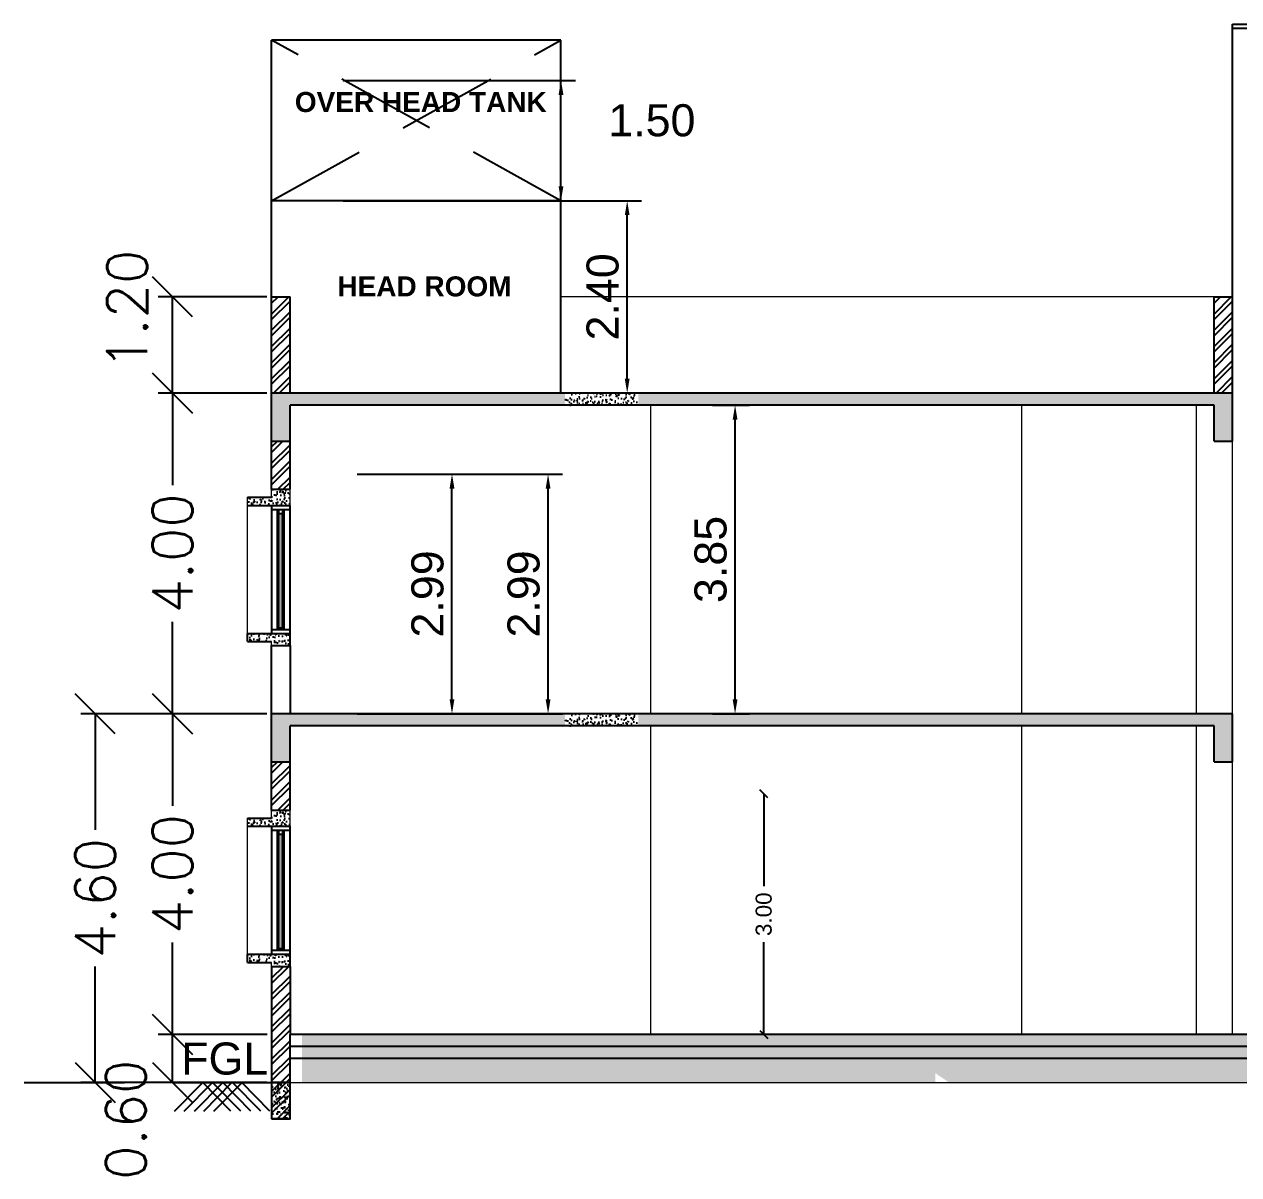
# Model space of a CAD drawing. Header units: metres. Extents: x 6804 to 7881, y 412 to 705.
# Drawn here: x 7270.27 to 7285.43, y 574.63 to 588.98 of the extents above; entities that cross this region are included whole.
import ezdxf

# ---------------------------------------------------------------- set-up
doc = ezdxf.new("R2010")
doc.units = ezdxf.units.M
doc.header["$LTSCALE"] = 5
doc.header["$PDSIZE"] = -1
doc.linetypes.add('HIDDEN', pattern=[0.375, 0.25, -0.125])
doc.layers.get('0').update_dxf_attribs({"color": 8, "linetype": 'CONTINUOUS'})
doc.layers.get('DEFPOINTS').update_dxf_attribs({"color": 8, "linetype": 'CONTINUOUS'})
for name, color, linetype in [('BLK_1_FLR_0_WC_BATH_HT', 223, 'CONTINUOUS'), ('BLK_1_FLR_1_REGULAR_ROOM_1', 4, 'CONTINUOUS'), ('BLK_1_FLR_1_WC_BATH_HT', 223, 'CONTINUOUS'), ('BLK_1_ROOF_WATER_TANK_HT', 235, 'CONTINUOUS'), ('DIM', 8, 'CONTINUOUS'), ('HATCH', 8, 'CONTINUOUS'), ('JSC-C-Partion Wall', 8, 'CONTINUOUS'), ('JSC-H-Dimension', 8, 'CONTINUOUS'), ('TEXT NOTES', 200, 'CONTINUOUS'), ('WALL', 3, 'CONTINUOUS'), ('WINDOW', 5, 'CONTINUOUS')]:
    doc.layers.add(name, color=color, linetype=linetype)
for name, color, linetype, lineweight in [('BLK_1_MUMTY_HT', 83, 'CONTINUOUS', 0), ('JSC-F-Hatch', 8, 'CONTINUOUS', 13), ('SLAB', 10, 'CONTINUOUS', 20), ('THIN LINES', 117, 'CONTINUOUS', 5)]:
    doc.layers.add(name, color=color, linetype=linetype, lineweight=lineweight)
doc.styles.add('1', font='arial.ttf')
doc.styles.add('KK', font='arial.ttf')
doc.styles.add('ROMANS', font='romans')
doc.styles.get("Standard").update_dxf_attribs({"font": 'arial.ttf'})
doc.styles.add('TITLE', font='arialbd.ttf')
doc.dimstyles.new('app', dxfattribs={"dimtxt": 0.2, "dimasz": 0.1, "dimexe": 0.18, "dimexo": 0.0625, "dimgap": 0.09, "dimtad": 0, "dimzin": 0, "dimdsep": 46, "dimtxsty": 'Standard', "dimblk": 'OBLIQUE', "dimcen": 0.09, "dimse1": 1, "dimse2": 1, "dimclrd": 8, "dimclre": 8, "dimclrt": 6, "dimadec": 0, "dimazin": 0, "dimtfac": 1, "dimtofl": 0, "dimtmove": 0, "dimatfit": 3, "dimfxl": 0, "dimtolj": 1, "dimtzin": 0, "dimarcsym": 0})
doc.dimstyles.new('FSO 100', dxfattribs={"dimtxt": 0.5, "dimasz": 0.5, "dimexe": 0.18, "dimexo": 0.0625, "dimgap": 0.09, "dimtad": 0, "dimzin": 0, "dimdsep": 46, "dimtxsty": 'ROMANS', "dimblk": 'OBLIQUE', "dimcen": 0.01, "dimclrd": 256, "dimclre": 256, "dimclrt": 7, "dimaunit": 1, "dimadec": 3, "dimazin": 0, "dimtfac": 1, "dimtofl": 0, "dimtmove": 1, "dimatfit": 3, "dimfxl": 0, "dimtolj": 1, "dimtzin": 0, "dimarcsym": 0})
doc.dimstyles.get("Standard").update_dxf_attribs({"dimtxt": 0.4, "dimasz": 0.18, "dimexe": 0.18, "dimexo": 0.0625, "dimgap": 0.1, "dimtad": 1, "dimtoh": 1, "dimzin": 0, "dimdsep": 46, "dimtxsty": '1', "dimcen": 0.09, "dimadec": 0, "dimazin": 0, "dimtfac": 1, "dimtofl": 0, "dimtmove": 2, "dimatfit": 3, "dimfxl": 0, "dimtolj": 1, "dimtzin": 0, "dimarcsym": 0})
pattern_1 = [(50, (5130.57912, 2903.36788), (0.1366385017, -0.011954314), [0.0142875, -0.1571625]), (355, (5130.57912, 2903.36788), (-0.026432566, 0.143292634), [0.01143, -0.125730438]), (100.4514447, (5130.5905, 2903.36688), (0.1102059353, 0.131338314), [0.0121425066, -0.1335676834]), (46.1842, (5130.57912, 2903.40598), (0.203309281, -0.031531746), [0.02143125, -0.23574375]), (96.6355576, (5130.59606, 2903.40335), (0.1780531, 0.185569593), [0.018213767, -0.200351706]), (351.184151, (5130.57912, 2903.40598), (0.1780531, 0.185569593), [0.017144975, -0.188594799]), (21, (5130.59817, 2903.39646), (0.1137107935, -0.0766988986), [0.0142875, -0.1571625]), (326, (5130.59817, 2903.39646), (0.046351521, 0.1381409746), [0.01143, -0.12573]), (71.451445, (5130.60764, 2903.39006), (0.1600623145, 0.0614420767), [0.0121425066, -0.133567453]), (37.5, (5130.579115, 2903.36788), (0.00231645244, 0.06341627915), [0, -0.124206, 0, -0.127635, 0, -0.12620625]), (7.5, (5130.579115, 2903.36788), (0.0501147469, 0.0751354311), [0, -0.072771, 0, -0.1213485, 0, -0.04810125]), (327.5, (5130.536634, 2903.36788), (0.1016929464, -0.004296558), [0, -0.047625, 0, -0.14859, 0, -0.1971675]), (317.5, (5130.51758, 2903.36788), (0.111096886, 0.0190698683), [0, -0.0619125, 0, -0.098679, 0, -0.1400175])]
pattern_2 = [(45, (5130.57912, 2903.36788), (-0.1010278814, 0.1010278814), []), (45, (5130.64647, 2903.36788), (-0.1010278814, 0.1010278814), [])]
pattern_3 = [(50, (5130.57912, 2898.96789), (0.1366385017, -0.011954314), [0.0142875, -0.1571625]), (355, (5130.57912, 2898.96789), (-0.026432566, 0.143292634), [0.01143, -0.125730438]), (100.4514447, (5130.5905, 2898.9669), (0.1102059353, 0.131338314), [0.0121425066, -0.1335676834]), (46.1842, (5130.57912, 2899.00599), (0.203309281, -0.031531746), [0.02143125, -0.23574375]), (96.6355576, (5130.59606, 2899.00336), (0.1780531, 0.185569593), [0.018213767, -0.200351706]), (351.184151, (5130.57912, 2899.006), (0.1780531, 0.185569593), [0.017144975, -0.188594799]), (21, (5130.59817, 2898.99646), (0.1137107935, -0.0766988986), [0.0142875, -0.1571625]), (326, (5130.59817, 2898.99646), (0.046351521, 0.1381409746), [0.01143, -0.12573]), (71.451445, (5130.60764, 2898.99007), (0.1600623145, 0.0614420767), [0.0121425066, -0.133567453]), (37.5, (5130.579116, 2898.96789), (0.00231645244, 0.06341627915), [0, -0.124206, 0, -0.127635, 0, -0.12620625]), (7.5, (5130.579116, 2898.96789), (0.0501147469, 0.0751354311), [0, -0.072771, 0, -0.1213485, 0, -0.04810125]), (327.5, (5130.536634, 2898.96789), (0.1016929464, -0.004296558), [0, -0.047625, 0, -0.14859, 0, -0.1971675]), (317.5, (5130.51758, 2898.96789), (0.111096886, 0.0190698683), [0, -0.0619125, 0, -0.098679, 0, -0.1400175])]
pattern_4 = [(50, (5130.57912, 2907.36788), (0.1366385017, -0.011954314), [0.0142875, -0.1571625]), (355, (5130.57912, 2907.36788), (-0.026432566, 0.143292634), [0.01143, -0.125730438]), (100.4514447, (5130.5905, 2907.36688), (0.1102059353, 0.131338314), [0.0121425066, -0.1335676834]), (46.1842, (5130.57912, 2907.40598), (0.203309281, -0.031531746), [0.02143125, -0.23574375]), (96.6355576, (5130.59606, 2907.40335), (0.1780531, 0.185569593), [0.018213767, -0.200351706]), (351.184151, (5130.57912, 2907.40598), (0.1780531, 0.185569593), [0.017144975, -0.188594799]), (21, (5130.59817, 2907.39646), (0.1137107935, -0.0766988986), [0.0142875, -0.1571625]), (326, (5130.59817, 2907.39646), (0.046351521, 0.1381409746), [0.01143, -0.12573]), (71.451445, (5130.60764, 2907.39006), (0.1600623145, 0.0614420767), [0.0121425066, -0.133567453]), (37.5, (5130.579117, 2907.36788), (0.00231645244, 0.06341627915), [0, -0.124206, 0, -0.127635, 0, -0.12620625]), (7.5, (5130.57912, 2907.36788), (0.0501147469, 0.0751354311), [0, -0.072771, 0, -0.1213485, 0, -0.04810125]), (327.5, (5130.536635, 2907.36788), (0.1016929464, -0.004296558), [0, -0.047625, 0, -0.14859, 0, -0.1971675]), (317.5, (5130.517585, 2907.36788), (0.111096886, 0.0190698683), [0, -0.0619125, 0, -0.098679, 0, -0.1400175])]
pattern_5 = [(50, (5130.57912, 2902.96789), (0.1366385017, -0.011954314), [0.0142875, -0.1571625]), (355, (5130.57912, 2902.96789), (-0.026432566, 0.143292634), [0.01143, -0.125730438]), (100.4514447, (5130.5905, 2902.9669), (0.1102059353, 0.131338314), [0.0121425066, -0.1335676834]), (46.1842, (5130.57912, 2903.00599), (0.203309281, -0.031531746), [0.02143125, -0.23574375]), (96.6355576, (5130.59606, 2903.00336), (0.1780531, 0.185569593), [0.018213767, -0.200351706]), (351.184151, (5130.57912, 2903.006), (0.1780531, 0.185569593), [0.017144975, -0.188594799]), (21, (5130.59817, 2902.99646), (0.1137107935, -0.0766988986), [0.0142875, -0.1571625]), (326, (5130.59817, 2902.99646), (0.046351521, 0.1381409746), [0.01143, -0.12573]), (71.451445, (5130.60764, 2902.99007), (0.1600623145, 0.0614420767), [0.0121425066, -0.133567453]), (37.5, (5130.579117, 2902.96789), (0.00231645244, 0.06341627915), [0, -0.124206, 0, -0.127635, 0, -0.12620625]), (7.5, (5130.57912, 2902.96789), (0.0501147469, 0.0751354311), [0, -0.072771, 0, -0.1213485, 0, -0.04810125]), (327.5, (5130.536636, 2902.96789), (0.1016929464, -0.004296558), [0, -0.047625, 0, -0.14859, 0, -0.1971675]), (317.5, (5130.51759, 2902.96789), (0.111096886, 0.0190698683), [0, -0.0619125, 0, -0.098679, 0, -0.1400175])]

# ---------------------------------------------------------------- blocks, each defined once
blk = doc.blocks.new('A$C7d2c14bc')
at = {"layer": 'WINDOW'}
for p, q in [((0, 1600), (0, 0)), ((0, 1550), (230, 1550)), ((72, 50), (72, 1550)), ((90, 50), (90, 1550)), ((140, 50), (140, 1550)), ((158, 50), (158, 1550)), ((230, 0), (230, 1600)), ((90, 1500), (140, 1500)), ((0, 50), (230, 50)), ((90, 72), (140, 72))]:
    blk.add_line(p, q, dxfattribs=at)
at = {"layer": 'WINDOW', "const_width": 8}
blk.add_lwpolyline([(115, 1500), (115, 72)], dxfattribs=at)
blk = doc.blocks.new('A$C6A8C6AF3')
at = {"layer": 'JSC-H-Dimension', "linetype": 'ByBlock'}
for p, q in [((-131, -79.5), (-52.7, 0)), ((-105.3, -79.5), (-27, 0)), ((-78.3, -79.5), (0, 0)), ((24.3, -79.5), (-54, 0)), ((-50, -79.5), (28.4, 0)), ((52.7, -79.5), (-25.7, 0)), ((-23, -79.5), (55.4, 0)), ((78.3, -79.5), (0, 0)), ((106.7, -79.5), (28.4, 0)), ((133.7, -79.5), (55.4, 0))]:
    blk.add_line(p, q, dxfattribs=at)
blk = doc.blocks.new('_Oblique')
at = {"color": 0, "linetype": 'ByBlock', "lineweight": -2}
blk.add_line((-0.5, -0.5), (0.5, 0.5), dxfattribs=at)
blk = doc.blocks.new('*D105')
at = {"layer": 'DEFPOINTS', "color": 0}
for p in [(7272.122, 580.378), (7273.36, 580.378), (7273.365, 576.378)]:
    blk.add_point(p, dxfattribs=at)
at = {"layer": 'DIM', "lineweight": -2}
for p, q in [((7273.298, 580.378), (7271.942, 580.378)), ((7272.122, 580.378), (7272.122, 579.23)), ((7272.122, 576.378), (7272.122, 577.526)), ((7273.302, 576.378), (7271.942, 576.378))]:
    blk.add_line(p, q, dxfattribs=at)
at = {"layer": 'DIM', "lineweight": -2, "xscale": 0.5, "yscale": 0.5, "zscale": 0.5}
for p, rotation in [((7272.122, 580.378), 90), ((7272.122, 576.378), 270)]:
    blk.add_blockref('_Oblique', p, dxfattribs=dict(at, rotation=rotation))
at = {"layer": 'DIM', "color": 7, "insert": (7272.122, 578.378), "char_height": 0.5, "attachment_point": 5, "rotation": 90, "style": 'ROMANS'}
blk.add_mtext('\\A1;4.00', dxfattribs=at)
blk = doc.blocks.new('*D106')
at = {"layer": 'DEFPOINTS', "color": 0}
for p in [(7272.122, 576.378), (7273.36, 576.378), (7273.36, 575.778)]:
    blk.add_point(p, dxfattribs=at)
at = {"layer": 'DIM', "lineweight": -2}
for p, q in [((7273.298, 576.378), (7271.942, 576.378)), ((7272.122, 575.778), (7272.122, 576.378)), ((7273.298, 575.778), (7271.942, 575.778))]:
    blk.add_line(p, q, dxfattribs=at)
at = {"layer": 'DIM', "lineweight": -2, "xscale": 0.5, "yscale": 0.5, "zscale": 0.5}
for p, rotation in [((7272.122, 576.378), 90), ((7272.122, 575.778), 270)]:
    blk.add_blockref('_Oblique', p, dxfattribs=dict(at, rotation=rotation))
at = {"layer": 'DIM', "color": 7, "insert": (7271.54, 575.315), "char_height": 0.5, "attachment_point": 5, "rotation": 90, "style": 'ROMANS'}
blk.add_mtext('\\A1;0.60', dxfattribs=at)
blk = doc.blocks.new('*D107')
at = {"layer": 'DEFPOINTS', "color": 0}
for p in [(7272.122, 585.578), (7273.36, 585.578), (7273.36, 584.378)]:
    blk.add_point(p, dxfattribs=at)
at = {"layer": 'DIM', "lineweight": -2}
for p, q in [((7273.298, 585.578), (7271.942, 585.578)), ((7272.122, 584.378), (7272.122, 585.578)), ((7273.298, 584.378), (7271.942, 584.378))]:
    blk.add_line(p, q, dxfattribs=at)
at = {"layer": 'DIM', "lineweight": -2, "xscale": 0.5, "yscale": 0.5, "zscale": 0.5}
for p, rotation in [((7272.122, 585.578), 90), ((7272.122, 584.378), 270)]:
    blk.add_blockref('_Oblique', p, dxfattribs=dict(at, rotation=rotation))
at = {"layer": 'DIM', "color": 7, "insert": (7271.557, 585.417), "char_height": 0.5, "attachment_point": 5, "rotation": 90, "style": 'ROMANS'}
blk.add_mtext('\\A1;1.20', dxfattribs=at)
blk = doc.blocks.new('*D108')
at = {"layer": 'DEFPOINTS', "color": 0}
for p in [(7271.159, 580.378), (7273.36, 580.378), (7273.36, 575.778)]:
    blk.add_point(p, dxfattribs=at)
at = {"layer": 'DIM', "lineweight": -2}
for p, q in [((7273.298, 580.378), (7270.979, 580.378)), ((7271.159, 580.378), (7271.159, 578.93)), ((7271.159, 575.778), (7271.159, 577.226)), ((7273.298, 575.778), (7270.979, 575.778))]:
    blk.add_line(p, q, dxfattribs=at)
at = {"layer": 'DIM', "lineweight": -2, "xscale": 0.5, "yscale": 0.5, "zscale": 0.5}
for p, rotation in [((7271.159, 580.378), 90), ((7271.159, 575.778), 270)]:
    blk.add_blockref('_Oblique', p, dxfattribs=dict(at, rotation=rotation))
at = {"layer": 'DIM', "color": 7, "insert": (7271.159, 578.078), "char_height": 0.5, "attachment_point": 5, "rotation": 90, "style": 'ROMANS'}
blk.add_mtext('\\A1;4.60', dxfattribs=at)
blk = doc.blocks.new('*D112')
at = {"layer": 'DEFPOINTS', "color": 0}
for p in [(7272.122, 584.378), (7273.36, 584.378), (7273.36, 580.378)]:
    blk.add_point(p, dxfattribs=at)
at = {"layer": 'DIM', "lineweight": -2}
for p, q in [((7273.298, 584.378), (7271.942, 584.378)), ((7272.122, 584.378), (7272.122, 583.23)), ((7272.122, 580.378), (7272.122, 581.526)), ((7273.298, 580.378), (7271.942, 580.378))]:
    blk.add_line(p, q, dxfattribs=at)
at = {"layer": 'DIM', "lineweight": -2, "xscale": 0.5, "yscale": 0.5, "zscale": 0.5}
for p, rotation in [((7272.122, 584.378), 90), ((7272.122, 580.378), 270)]:
    blk.add_blockref('_Oblique', p, dxfattribs=dict(at, rotation=rotation))
at = {"layer": 'DIM', "color": 7, "insert": (7272.122, 582.378), "char_height": 0.5, "attachment_point": 5, "rotation": 90, "style": 'ROMANS'}
blk.add_mtext('\\A1;4.00', dxfattribs=at)
blk = doc.blocks.new('*D55')
at = {"layer": 'BLK_1_ROOF_WATER_TANK_HT', "color": 0, "lineweight": -2}
for p, q in [((7274.252, 588.278), (7277.15, 588.278)), ((7276.97, 586.958), (7276.97, 588.098)), ((7274.252, 586.778), (7277.15, 586.778))]:
    blk.add_line(p, q, dxfattribs=at)
at = {"layer": 'BLK_1_ROOF_WATER_TANK_HT', "color": 0}
for points in [[(7276.94, 588.098), (7277, 588.098), (7276.97, 588.278)], [(7276.94, 586.958), (7277, 586.958), (7276.97, 586.778)]]:
    blk.add_solid(points, dxfattribs=at)
at = {"layer": 'DEFPOINTS', "color": 0}
for p in [(7274.189, 588.278), (7276.97, 588.278), (7274.189, 586.778)]:
    blk.add_point(p, dxfattribs=at)
at = {"layer": 'BLK_1_ROOF_WATER_TANK_HT', "color": 0, "insert": (7278.104, 587.778), "char_height": 0.4, "attachment_point": 5, "style": '1'}
blk.add_mtext('\\A1;1.50', dxfattribs=at)
blk = doc.blocks.new('*D79')
at = {"layer": 'BLK_1_FLR_0_WC_BATH_HT', "lineweight": -2}
for p, q in [((7279.5, 579.378), (7279.5, 578.227)), ((7279.5, 576.378), (7279.5, 577.529))]:
    blk.add_line(p, q, dxfattribs=at)
at = {"layer": 'DEFPOINTS', "color": 0}
for p in [(7279.5, 579.378), (7279.507, 579.378, 0), (7279.507, 576.378)]:
    blk.add_point(p, dxfattribs=at)
at = {"layer": 'BLK_1_FLR_0_WC_BATH_HT', "lineweight": -2, "xscale": 0.1, "yscale": 0.1, "zscale": 0.1}
for p, rotation in [((7279.5, 579.378), 90), ((7279.5, 576.378), 270)]:
    blk.add_blockref('_Oblique', p, dxfattribs=dict(at, rotation=rotation))
at = {"layer": 'BLK_1_FLR_0_WC_BATH_HT', "insert": (7279.5, 577.878), "char_height": 0.2, "attachment_point": 5, "rotation": 90}
blk.add_mtext('\\A1;3.00', dxfattribs=at)
blk = doc.blocks.new('*D193')
at = {"layer": 'BLK_1_MUMTY_HT', "color": 0, "lineweight": -2}
for p, q in [((7277.033, 586.778), (7277.976, 586.778)), ((7277.796, 584.558), (7277.796, 586.598)), ((7279.845, 584.378), (7277.616, 584.378))]:
    blk.add_line(p, q, dxfattribs=at)
at = {"layer": 'BLK_1_MUMTY_HT', "color": 0}
for points in [[(7277.766, 586.598), (7277.826, 586.598), (7277.796, 586.778)], [(7277.766, 584.558), (7277.826, 584.558), (7277.796, 584.378)]]:
    blk.add_solid(points, dxfattribs=at)
at = {"layer": 'DEFPOINTS', "color": 0}
for p in [(7276.97, 586.778), (7277.796, 586.778), (7279.907, 584.378)]:
    blk.add_point(p, dxfattribs=at)
at = {"layer": 'BLK_1_MUMTY_HT', "color": 0, "insert": (7277.491, 585.578), "char_height": 0.4, "attachment_point": 5, "rotation": 90, "style": '1'}
blk.add_mtext('\\A1;2.40', dxfattribs=at)
blk = doc.blocks.new('*D194')
at = {"layer": 'BLK_1_FLR_1_REGULAR_ROOM_1', "color": 4, "lineweight": -2}
for p, q in [((7278.859, 584.228), (7279.322, 584.228)), ((7279.142, 580.558), (7279.142, 584.048)), ((7278.859, 580.378), (7279.322, 580.378))]:
    blk.add_line(p, q, dxfattribs=at)
at = {"layer": 'BLK_1_FLR_1_REGULAR_ROOM_1', "color": 4}
for points in [[(7279.112, 584.048), (7279.172, 584.048), (7279.142, 584.228)], [(7279.112, 580.558), (7279.172, 580.558), (7279.142, 580.378)]]:
    blk.add_solid(points, dxfattribs=at)
at = {"layer": 'DEFPOINTS', "color": 0}
for p in [(7278.797, 584.228), (7279.142, 584.228), (7278.797, 580.378)]:
    blk.add_point(p, dxfattribs=at)
at = {"layer": 'BLK_1_FLR_1_REGULAR_ROOM_1', "color": 4, "insert": (7278.838, 582.303), "char_height": 0.4, "attachment_point": 5, "rotation": 90, "style": '1'}
blk.add_mtext('\\A1;3.85', dxfattribs=at)
blk = doc.blocks.new('*D195')
at = {"layer": 'BLK_1_FLR_1_WC_BATH_HT', "color": 0, "lineweight": -2}
for p, q in [((7274.428, 583.368), (7275.79, 583.368)), ((7275.61, 580.558), (7275.61, 583.188)), ((7274.428, 580.378), (7275.79, 580.378))]:
    blk.add_line(p, q, dxfattribs=at)
at = {"layer": 'BLK_1_FLR_1_WC_BATH_HT', "color": 0}
for points in [[(7275.58, 583.188), (7275.64, 583.188), (7275.61, 583.368)], [(7275.58, 580.558), (7275.64, 580.558), (7275.61, 580.378)]]:
    blk.add_solid(points, dxfattribs=at)
at = {"layer": 'DEFPOINTS', "color": 0}
for p in [(7274.365, 583.368), (7275.61, 583.368), (7274.365, 580.378)]:
    blk.add_point(p, dxfattribs=at)
at = {"layer": 'BLK_1_FLR_1_WC_BATH_HT', "color": 0, "insert": (7275.306, 581.873), "char_height": 0.4, "attachment_point": 5, "rotation": 90, "style": '1'}
blk.add_mtext('\\A1;2.99', dxfattribs=at)
blk = doc.blocks.new('*D210')
at = {"layer": 'BLK_1_FLR_1_WC_BATH_HT', "color": 0, "lineweight": -2}
for p, q in [((7275.627, 583.368), (7276.989, 583.368)), ((7276.809, 580.558), (7276.809, 583.188)), ((7275.627, 580.378), (7276.989, 580.378))]:
    blk.add_line(p, q, dxfattribs=at)
at = {"layer": 'BLK_1_FLR_1_WC_BATH_HT', "color": 0}
for points in [[(7276.779, 583.188), (7276.839, 583.188), (7276.809, 583.368)], [(7276.779, 580.558), (7276.839, 580.558), (7276.809, 580.378)]]:
    blk.add_solid(points, dxfattribs=at)
at = {"layer": 'DEFPOINTS', "color": 0}
for p in [(7275.565, 583.368), (7276.809, 583.368), (7275.565, 580.378)]:
    blk.add_point(p, dxfattribs=at)
at = {"layer": 'BLK_1_FLR_1_WC_BATH_HT', "color": 0, "insert": (7276.505, 581.873), "char_height": 0.4, "attachment_point": 5, "rotation": 90, "style": '1'}
blk.add_mtext('\\A1;2.99', dxfattribs=at)

msp = doc.modelspace()

# ---------------------------------------------------------------- hatches: boundary and pattern name
at = {"layer": 'HATCH'}
h = msp.add_hatch(dxfattribs=at)
h.set_pattern_fill('ANSI32', color=256, scale=0.015, angle=360)
h.set_pattern_definition([(45, (5130.57912, 2903.36788), (-0.1010278814, 0.1010278814), []), (45, (5130.64647, 2903.36788), (-0.1010278814, 0.1010278814), [])])
h.paths.add_polyline_path([(7273.59, 585.578), (7273.36, 585.578), (7273.36, 584.378), (7273.59, 584.378)])
h = msp.add_hatch(dxfattribs=at)
h.set_pattern_fill('ANSI32', color=256, scale=0.015, angle=360)
h.set_pattern_definition([(45, (5142.3381, 2903.36788), (-0.1010278814, 0.1010278814), []), (45, (5142.40545, 2903.36788), (-0.1010278814, 0.1010278814), [])])
h.paths.add_polyline_path([(7285.349, 585.578), (7285.119, 585.578), (7285.119, 584.378), (7285.349, 584.378)])
h = msp.add_hatch(dxfattribs=at)
h.set_pattern_fill('AR-CONC', color=256, scale=0.00075, angle=360)
h.set_pattern_definition(pattern_4)
h.paths.add_polyline_path([(7277.02, 584.378), (7273.36, 584.378), (7273.36, 583.778), (7273.59, 583.778), (7273.59, 584.228), (7277.02, 584.228)])
h = msp.add_hatch(dxfattribs=at)
h.set_pattern_fill('AR-CONC', color=256, scale=0.00075, angle=360)
h.set_pattern_definition(pattern_4)
h.paths.add_polyline_path([(7277.935, 584.378), (7277.02, 584.378), (7277.02, 584.228), (7277.935, 584.228)])
h = msp.add_hatch(dxfattribs=at)
h.set_pattern_fill('AR-CONC', color=256, scale=0.00075, angle=360)
h.set_pattern_definition(pattern_4)
h.paths.add_polyline_path([(7285.349, 584.378), (7277.935, 584.378), (7277.935, 584.228), (7285.119, 584.228), (7285.119, 583.778), (7285.349, 583.778)])
h = msp.add_hatch(dxfattribs=at)
h.set_pattern_fill('ANSI32', color=256, scale=0.015, angle=360)
h.set_pattern_definition([(45, (5130.57912, 2907.36788), (-0.1010278814, 0.1010278814), []), (45, (5130.64647, 2907.36788), (-0.1010278814, 0.1010278814), [])])
h.paths.add_polyline_path([(7273.59, 583.778), (7273.36, 583.778), (7273.36, 583.178), (7273.59, 583.178)])
h = msp.add_hatch(dxfattribs=at)
h.set_pattern_fill('AR-CONC', color=256, scale=0.00075, angle=360)
h.set_pattern_definition(pattern_5)
h.paths.add_polyline_path([(7273.36, 583.078), (7273.06, 583.078), (7273.06, 582.978), (7273.36, 582.978)])
h = msp.add_hatch(dxfattribs=at)
h.set_pattern_fill('AR-CONC', color=256, scale=0.00075, angle=360)
h.set_pattern_definition(pattern_5)
h.paths.add_polyline_path([(7273.59, 583.178), (7273.36, 583.178), (7273.36, 582.978), (7273.59, 582.978), (7273.59, 582.978)])
h = msp.add_hatch(dxfattribs=at)
h.set_pattern_fill('AR-CONC', color=256, scale=0.00075, angle=360)
h.set_pattern_definition(pattern_4)
h.paths.add_polyline_path([(7273.36, 581.378), (7273.06, 581.378), (7273.06, 581.278), (7273.36, 581.278)])
h = msp.add_hatch(dxfattribs=at)
h.set_pattern_fill('AR-CONC', color=256, scale=0.00075, angle=360)
h.set_pattern_definition(pattern_4)
h.paths.add_polyline_path([(7273.59, 581.378), (7273.36, 581.378), (7273.36, 581.278), (7273.36, 581.278), (7273.36, 581.228), (7273.59, 581.228)])
h = msp.add_hatch(dxfattribs=at)
h.set_pattern_fill('AR-CONC', color=256, scale=0.00075, angle=360)
h.set_pattern_definition(pattern_1)
h.paths.add_polyline_path([(7277.02, 580.378), (7273.36, 580.378), (7273.36, 579.778), (7273.59, 579.778), (7273.59, 580.228), (7277.02, 580.228)])
h = msp.add_hatch(dxfattribs=at)
h.set_pattern_fill('AR-CONC', color=256, scale=0.00075, angle=360)
h.set_pattern_definition(pattern_1)
h.paths.add_polyline_path([(7277.935, 580.378), (7277.02, 580.378), (7277.02, 580.228), (7277.935, 580.228)])
h = msp.add_hatch(dxfattribs=at)
h.set_pattern_fill('AR-CONC', color=256, scale=0.00075, angle=360)
h.set_pattern_definition(pattern_1)
h.paths.add_polyline_path([(7285.349, 580.378), (7277.935, 580.378), (7277.935, 580.228), (7285.119, 580.228), (7285.119, 579.778), (7285.349, 579.778)])
h = msp.add_hatch(dxfattribs=at)
h.set_pattern_fill('ANSI32', color=256, scale=0.015, angle=360)
h.set_pattern_definition(pattern_2)
h.paths.add_polyline_path([(7273.59, 579.778), (7273.36, 579.778), (7273.36, 579.178), (7273.59, 579.178)])
h = msp.add_hatch(dxfattribs=at)
h.set_pattern_fill('AR-CONC', color=256, scale=0.00075, angle=360)
h.set_pattern_definition(pattern_3)
h.paths.add_polyline_path([(7273.59, 579.178), (7273.36, 579.178), (7273.36, 578.978), (7273.59, 578.978), (7273.59, 578.978)])
h = msp.add_hatch(dxfattribs=at)
h.set_pattern_fill('AR-CONC', color=256, scale=0.00075, angle=360)
h.set_pattern_definition(pattern_3)
h.paths.add_polyline_path([(7273.36, 579.078), (7273.06, 579.078), (7273.06, 578.978), (7273.36, 578.978)])
h = msp.add_hatch(dxfattribs=at)
h.set_pattern_fill('AR-CONC', color=256, scale=0.00075, angle=360)
h.set_pattern_definition(pattern_1)
h.paths.add_polyline_path([(7273.36, 577.378), (7273.06, 577.378), (7273.06, 577.278), (7273.36, 577.278)])
h = msp.add_hatch(dxfattribs=at)
h.set_pattern_fill('AR-CONC', color=256, scale=0.00075, angle=360)
h.set_pattern_definition(pattern_1)
h.paths.add_polyline_path([(7273.59, 577.378), (7273.36, 577.378), (7273.36, 577.278), (7273.36, 577.278), (7273.36, 577.228), (7273.59, 577.228)])
h = msp.add_hatch(dxfattribs=at)
h.set_pattern_fill('ANSI32', color=256, scale=0.015, angle=360)
h.set_pattern_definition(pattern_2)
h.paths.add_polyline_path([(7273.59, 577.228), (7273.59, 576.378), (7273.59, 576.378), (7273.59, 576.078), (7273.59, 575.778), (7273.59, 575.328), (7273.36, 575.328), (7273.36, 575.778), (7273.36, 577.228)])
at = {"layer": 'HATCH', "ltscale": 2}
h = msp.add_hatch(dxfattribs=at)
h.set_pattern_fill('AR-CONC', color=256, scale=0.01)
h.set_pattern_definition([(50, (593.5622, 555.8962), (1.8218467, -0.15939086), [0.1905, -2.0955]), (355, (593.5622, 555.8962), (-0.3524342, 1.91056845), [0.1524, -1.67640584]), (100.451445, (593.714, 555.8829), (1.46941247, 1.7511775), [0.1619001, -1.78090245]), (46.1842, (593.5622, 556.4042), (2.7107904, -0.4204233), [0.28575, -3.14325]), (96.635558, (593.7881, 556.3691), (2.3740413, 2.4742612), [0.2428502, -2.6713561]), (351.18415, (593.5622, 556.4042), (2.3740413, 2.4742612), [0.2285997, -2.5145973]), (21, (593.8162, 556.2772), (1.5161439, -1.02265198), [0.1905, -2.0955]), (326, (593.8162, 556.2772), (0.6180203, 1.84187966), [0.1524, -1.6764]), (71.451445, (593.9426, 556.192), (2.1341642, 0.8192277), [0.1619001, -1.7808994]), (37.5, (593.56224, 555.8962), (0.03088603, 0.84555039), [0, -1.65608, 0, -1.7018, 0, -1.68275]), (7.5, (593.5622, 555.8962), (0.66819663, 1.00180575), [0, -0.97028, 0, -1.61798, 0, -0.64135]), (327.5, (592.9958, 555.8962), (1.35590595, -0.05728744), [0, -0.635, 0, -1.9812, 0, -2.6289]), (317.5, (592.7418, 555.8962), (1.48129181, 0.2542649), [0, -0.8255, 0, -1.31572, 0, -1.8669])])
h.paths.add_polyline_path([(7325.42, 576.378), (7273.74, 576.378), (7273.74, 576.228), (7325.42, 576.228)])
h = msp.add_hatch(dxfattribs=at)
h.set_pattern_fill('AR-CONC', color=256, scale=0.008)
h.set_pattern_definition([(50, (601.1138, 578.3789), (1.45747735, -0.12751268), [0.1524, -1.6764]), (355, (601.1138, 578.3789), (-0.28194737, 1.52845476), [0.12192, -1.34112467]), (100.451445, (601.2352, 578.3682), (1.17552998, 1.40094202), [0.12952007, -1.42472196]), (46.1842, (601.1138, 578.7853), (2.16863233, -0.3363386), [0.2286, -2.5146]), (96.635558, (601.2945, 578.7572), (1.8992331, 1.979409), [0.1942802, -2.1370849]), (351.18415, (601.1138, 578.7853), (1.8992331, 1.979409), [0.1828797, -2.01167786]), (21, (601.317, 578.6837), (1.21291513, -0.81812159), [0.1524, -1.6764]), (326, (601.317, 578.6837), (0.49441623, 1.47350373), [0.12192, -1.34112]), (71.451445, (601.418, 578.6155), (1.70733135, 0.65538215), [0.12952007, -1.4247195]), (37.5, (601.1138, 578.37887), (0.024708826, 0.67644031), [0, -1.324864, 0, -1.36144, 0, -1.3462]), (7.5, (601.1138, 578.3789), (0.5345573, 0.8014446), [0, -0.776224, 0, -1.294384, 0, -0.51308]), (327.5, (600.66065, 578.37887), (1.08472476, -0.04582995), [0, -0.508, 0, -1.58496, 0, -2.10312]), (317.5, (600.45745, 578.3789), (1.18503345, 0.20341193), [0, -0.6604, 0, -1.052576, 0, -1.49352])])
h.paths.add_polyline_path([(7332.87, 576.378), (7281.19, 576.378), (7281.19, 576.228), (7332.87, 576.228)])
h = msp.add_hatch(dxfattribs=at)
h.set_pattern_fill('AR-CONC', color=256, scale=0.008)
h.set_pattern_definition([(50, (593.6641, 578.2289), (1.45747735, -0.12751268), [0.1524, -1.6764]), (355, (593.6641, 578.2289), (-0.28194737, 1.52845476), [0.12192, -1.34112467]), (100.451445, (593.7856, 578.2182), (1.17552998, 1.40094202), [0.12952007, -1.42472196]), (46.1842, (593.6641, 578.6353), (2.16863233, -0.3363386), [0.2286, -2.5146]), (96.635558, (593.8448, 578.6072), (1.8992331, 1.979409), [0.1942802, -2.1370849]), (351.18415, (593.6641, 578.6353), (1.8992331, 1.979409), [0.1828797, -2.01167786]), (21, (593.8673, 578.5337), (1.21291513, -0.81812159), [0.1524, -1.6764]), (326, (593.8673, 578.5337), (0.49441623, 1.47350373), [0.12192, -1.34112]), (71.451445, (593.9684, 578.4655), (1.70733135, 0.65538215), [0.12952007, -1.4247195]), (37.5, (593.6641, 578.22887), (0.024708826, 0.67644031), [0, -1.324864, 0, -1.36144, 0, -1.3462]), (7.5, (593.6641, 578.2289), (0.5345573, 0.8014446), [0, -0.776224, 0, -1.294384, 0, -0.51308]), (327.5, (593.211, 578.22887), (1.08472476, -0.04582995), [0, -0.508, 0, -1.58496, 0, -2.10312]), (317.5, (593.0078, 578.2289), (1.18503345, 0.20341193), [0, -0.6604, 0, -1.052576, 0, -1.49352])])
h.paths.add_polyline_path([(7325.42, 576.228), (7273.74, 576.228), (7273.74, 576.078), (7325.42, 576.078)])
h = msp.add_hatch(dxfattribs=at)
h.set_pattern_fill('AR-CONC', color=256, scale=0.008)
h.set_pattern_definition([(50, (601.1138, 578.2289), (1.45747735, -0.12751268), [0.1524, -1.6764]), (355, (601.1138, 578.2289), (-0.28194737, 1.52845476), [0.12192, -1.34112467]), (100.451445, (601.2352, 578.2182), (1.17552998, 1.40094202), [0.12952007, -1.42472196]), (46.1842, (601.1138, 578.6353), (2.16863233, -0.3363386), [0.2286, -2.5146]), (96.635558, (601.2945, 578.6072), (1.8992331, 1.979409), [0.1942802, -2.1370849]), (351.18415, (601.1138, 578.6353), (1.8992331, 1.979409), [0.1828797, -2.01167786]), (21, (601.317, 578.5337), (1.21291513, -0.81812159), [0.1524, -1.6764]), (326, (601.317, 578.5337), (0.49441623, 1.47350373), [0.12192, -1.34112]), (71.451445, (601.418, 578.4655), (1.70733135, 0.65538215), [0.12952007, -1.4247195]), (37.5, (601.1138, 578.22887), (0.024708826, 0.67644031), [0, -1.324864, 0, -1.36144, 0, -1.3462]), (7.5, (601.1138, 578.2289), (0.5345573, 0.8014446), [0, -0.776224, 0, -1.294384, 0, -0.51308]), (327.5, (600.66065, 578.22887), (1.08472476, -0.04582995), [0, -0.508, 0, -1.58496, 0, -2.10312]), (317.5, (600.45745, 578.2289), (1.18503345, 0.20341193), [0, -0.6604, 0, -1.052576, 0, -1.49352])])
h.paths.add_polyline_path([(7332.87, 576.228), (7281.19, 576.228), (7281.19, 576.078), (7332.87, 576.078)])
at = {"layer": 'HATCH'}
h = msp.add_hatch(dxfattribs=at)
h.set_pattern_fill('EARTH', color=256, scale=0.03, angle=49)
h.set_pattern_definition([(49, (7306.8133, 575.77797), (-0.0187929, 0.2687514), [0.1905, -0.1905]), (49, (7306.7594, 575.82484), (-0.0187929, 0.2687514), [0.1905, -0.1905]), (49, (7306.70548, 575.8717), (-0.0187929, 0.2687514), [0.1905, -0.1905]), (139, (7306.70313, 575.9053), (-0.2687514, -0.0187929), [0.1905, -0.1905]), (139, (7306.75, 575.95921), (-0.2687514, -0.0187929), [0.1905, -0.1905]), (139, (7306.79687, 576.01313), (-0.2687514, -0.0187929), [0.1905, -0.1905])])
h.paths.add_polyline_path([(7281.814, 575.778), (7308.447, 575.778), (7308.447, 575.896), (7308.62, 575.778), (7325.42, 575.778), (7325.42, 576.078), (7273.74, 576.078), (7273.74, 575.778), (7281.641, 575.778), (7281.641, 575.896)])
h = msp.add_hatch(dxfattribs=at)
h.set_pattern_fill('AR-CONC', color=256, scale=0.00075, angle=360)
h.set_pattern_definition([(50, (5697.55052, 1968.75649), (0.136638502, -0.011954314), [0.0142875, -0.1571625]), (355, (5697.55052, 1968.75649), (-0.026432566, 0.143292634), [0.01143, -0.125730438]), (100.451445, (5697.5619, 1968.7555), (0.110205935, 0.131338314), [0.012142507, -0.133567683]), (46.1842, (5697.55052, 1968.79459), (0.20330928, -0.031531746), [0.02143125, -0.23574375]), (96.635558, (5697.56746, 1968.79196), (0.1780531, 0.185569593), [0.018213767, -0.200351706]), (351.184151, (5697.55052, 1968.7946), (0.1780531, 0.185569593), [0.017144975, -0.188594799]), (21, (5697.56957, 1968.78507), (0.1137107935, -0.0766988986), [0.0142875, -0.1571625]), (326, (5697.56957, 1968.78507), (0.046351521, 0.138140975), [0.01143, -0.12573]), (71.451445, (5697.57905, 1968.77867), (0.1600623145, 0.061442077), [0.012142507, -0.133567453]), (37.5, (5697.55052, 1968.75649), (0.0023164524, 0.0634162792), [0, -0.124206, 0, -0.127635, 0, -0.12620625]), (7.5, (5697.55052, 1968.75649), (0.0501147469, 0.0751354311), [0, -0.072771, 0, -0.1213485, 0, -0.04810125]), (327.5, (5697.50804, 1968.75649), (0.1016929464, -0.004296558), [0, -0.047625, 0, -0.14859, 0, -0.1971675]), (317.5, (5697.48899, 1968.75649), (0.111096886, 0.0190698683), [0, -0.0619125, 0, -0.098679, 0, -0.1400175])])
h.paths.add_polyline_path([(7273.59, 575.778), (7273.36, 575.778), (7273.36, 575.328), (7273.59, 575.328)])

# ---------------------------------------------------------------- linework, layer by layer
at = {"layer": 'DIM'}
for p, q in [((7285.349, 588.978), (7473.711, 588.978)), ((7285.349, 585.578), (7285.349, 588.978)), ((7285.349, 588.928), (7473.696, 588.928)), ((7285.349, 584.328), (7285.349, 584.378))]:
    msp.add_line(p, q, dxfattribs=at)
at = {"layer": 'JSC-C-Partion Wall', "linetype": 'HIDDEN'}
msp.add_line((7270.273, 575.778), (7273.365, 575.778), dxfattribs=at)
at = {"layer": 'SLAB'}
for p, q in [((7285.349, 576.378), (7285.349, 585.578)), ((7273.06, 582.978), (7273.06, 583.078)), ((7273.36, 583.078), (7273.36, 583.178)), ((7273.59, 582.978), (7273.59, 583.178)), ((7273.36, 581.228), (7273.36, 581.278)), ((7273.36, 579.078), (7273.36, 579.178)), ((7273.59, 578.978), (7273.59, 579.178)), ((7273.06, 578.978), (7273.06, 579.078)), ((7273.36, 577.228), (7273.36, 577.278))]:
    msp.add_line(p, q, dxfattribs=at)
at = {"layer": 'THIN LINES'}
for p, q in [((7285.349, 585.578), (7276.97, 585.578)), ((7285.349, 580.378), (7285.349, 585.578)), ((7278.09, 580.378), (7278.09, 584.228)), ((7282.719, 580.378), (7282.719, 584.228)), ((7284.899, 580.378), (7284.899, 584.228)), ((7273.06, 581.378), (7273.06, 582.978)), ((7278.09, 576.378), (7278.09, 580.228)), ((7282.719, 576.378), (7282.719, 580.228)), ((7284.899, 576.378), (7284.899, 580.228)), ((7285.349, 576.378), (7285.349, 579.778)), ((7273.06, 577.378), (7273.06, 578.978)), ((7273.59, 575.778), (7473.46, 575.778))]:
    msp.add_line(p, q, dxfattribs=at)
at = {"layer": 'WALL', "color": 1}
for p, q in [((7276.97, 588.778), (7273.36, 588.778)), ((7273.36, 585.578), (7273.36, 588.778)), ((7276.97, 584.378), (7276.97, 588.778)), ((7276.97, 586.778), (7273.36, 586.778)), ((7285.349, 584.378), (7273.36, 584.378)), ((7273.36, 583.778), (7273.36, 584.378)), ((7285.349, 583.778), (7285.349, 584.378)), ((7285.119, 584.228), (7273.59, 584.228)), ((7273.59, 583.778), (7273.59, 584.228)), ((7285.119, 583.778), (7285.119, 584.228)), ((7273.36, 583.778), (7273.59, 583.778)), ((7285.119, 583.778), (7285.349, 583.778)), ((7273.06, 583.078), (7273.36, 583.078)), ((7273.36, 583.178), (7273.59, 583.178)), ((7273.06, 582.978), (7273.59, 582.978)), ((7273.06, 581.278), (7273.06, 581.378)), ((7273.06, 581.378), (7273.59, 581.378)), ((7273.06, 581.278), (7273.36, 581.278)), ((7273.59, 581.228), (7273.59, 581.378)), ((7273.36, 581.228), (7273.59, 581.228)), ((7285.349, 580.378), (7273.36, 580.378)), ((7273.36, 579.778), (7273.36, 580.378)), ((7285.349, 579.778), (7285.349, 580.378)), ((7285.119, 580.228), (7273.59, 580.228)), ((7273.59, 579.778), (7273.59, 580.228)), ((7285.119, 579.778), (7285.119, 580.228)), ((7273.36, 579.778), (7273.59, 579.778)), ((7285.119, 579.778), (7285.349, 579.778)), ((7273.36, 579.178), (7273.59, 579.178)), ((7273.06, 579.078), (7273.36, 579.078)), ((7273.06, 578.978), (7273.59, 578.978)), ((7273.06, 577.278), (7273.06, 577.378)), ((7273.06, 577.378), (7273.59, 577.378)), ((7273.59, 577.228), (7273.59, 577.378)), ((7273.06, 577.278), (7273.36, 577.278)), ((7273.36, 577.228), (7273.59, 577.228))]:
    msp.add_line(p, q, dxfattribs=at)
at = {"layer": 'WALL'}
for p, q in [((7273.36, 585.578), (7273.59, 585.578)), ((7273.36, 584.378), (7273.36, 585.578)), ((7273.59, 584.378), (7273.59, 585.578)), ((7285.119, 585.578), (7285.349, 585.578)), ((7285.119, 584.378), (7285.119, 585.578)), ((7285.349, 584.378), (7285.349, 585.578)), ((7273.36, 583.178), (7273.36, 583.778)), ((7273.59, 583.178), (7273.59, 583.778)), ((7273.36, 580.378), (7273.36, 581.228)), ((7273.59, 581.228), (7273.59, 580.378)), ((7273.36, 579.178), (7273.36, 579.778)), ((7273.59, 579.178), (7273.59, 579.778)), ((7273.36, 577.228), (7273.36, 575.778)), ((7273.59, 577.228), (7273.59, 576.378)), ((7473.69, 576.378), (7273.59, 576.378)), ((7273.59, 576.078), (7273.59, 576.378)), ((7473.46, 576.228), (7273.59, 576.228)), ((7473.46, 576.078), (7273.59, 576.078)), ((7273.59, 575.778), (7273.59, 576.078)), ((7273.36, 575.778), (7273.59, 575.778)), ((7273.59, 575.328), (7273.36, 575.328))]:
    msp.add_line(p, q, dxfattribs=at)
at = {"layer": 'WALL', "color": 1}
msp.add_lwpolyline([(7273.36, 575.328), (7273.59, 575.328), (7273.59, 575.778), (7273.36, 575.778)], close=True, dxfattribs=at)
at = {"layer": 'WINDOW', "linetype": 'HIDDEN'}
for p, q in [((7273.36, 586.778), (7276.97, 588.778)), ((7276.97, 586.778), (7273.36, 588.778))]:
    msp.add_line(p, q, dxfattribs=at)

# ---------------------------------------------------------------- block references
at = {"layer": 'JSC-F-Hatch', "linetype": 'ByBlock', "xscale": -0.0045000000000073, "yscale": 0.0045000000000073, "zscale": 0.0045}
msp.add_blockref('A$C6A8C6AF3', (7272.749, 575.779, -0.001), dxfattribs=at)
at = {"layer": 'SLAB', "xscale": 0.0009999999999764, "yscale": 0.0009999999999764, "zscale": 0.0009999999999764}
for p in [(7273.36, 581.378), (7273.36, 577.378)]:
    msp.add_blockref('A$C7d2c14bc', p, dxfattribs=at)

# ---------------------------------------------------------------- texts
at = {"layer": 'TEXT NOTES', "ltscale": 0.5}
for s, height, style, p in [('OVER HEAD TANK', 0.25, 'TITLE', (7273.649, 587.884)), (' HEAD ROOM', 0.25, 'TITLE', (7274.083, 585.584)), ('FGL', 0.4, 'KK', (7272.231, 575.878, -0.001))]:
    msp.add_text(s, height=height, dxfattribs=dict(at, style=style)).set_placement(p)

# ---------------------------------------------------------------- dimensions: what is measured, and where the dimension line sits
at = {"layer": 'BLK_1_FLR_0_WC_BATH_HT'}
dim = msp.add_aligned_dim(p1=(7279.507, 576.378), p2=(7279.507, 579.378, 0), distance=0.007, dimstyle='app', override={"dimclrd": 256, "dimclre": 256, "dimclrt": 256}, dxfattribs=at)
dim.commit()
dim.dimension.update_dxf_attribs({"geometry": '*D79', "text_midpoint": (7279.5, 577.878)})
at = {"layer": 'BLK_1_FLR_1_REGULAR_ROOM_1', "color": 4}
dim = msp.add_linear_dim(base=(7279.142, 584.228), p1=(7278.797, 580.378), p2=(7278.797, 584.228), angle=90, dimstyle='Standard', override={"dimscale": 1, "dimclrd": 4, "dimclre": 4, "dimclrt": 4}, dxfattribs=at)
dim.commit()
dim.dimension.update_dxf_attribs({"geometry": '*D194', "text_midpoint": (7278.838, 582.303)})
at = {"layer": 'BLK_1_FLR_1_WC_BATH_HT', "color": 1}
dim = msp.add_linear_dim(base=(7275.61, 583.368), p1=(7274.365, 580.378), p2=(7274.365, 583.368), angle=90, dimstyle='Standard', override={"dimscale": 1}, dxfattribs=at)
dim.commit()
dim.dimension.update_dxf_attribs({"geometry": '*D195', "text_midpoint": (7275.306, 581.873)})
at = {"layer": 'BLK_1_FLR_1_WC_BATH_HT', "color": 2}
dim = msp.add_linear_dim(base=(7276.809, 583.368), p1=(7275.565, 580.378), p2=(7275.565, 583.368), angle=90, dimstyle='Standard', override={"dimscale": 1}, dxfattribs=at)
dim.commit()
dim.dimension.update_dxf_attribs({"geometry": '*D210', "text_midpoint": (7276.505, 581.873)})
at = {"layer": 'BLK_1_MUMTY_HT'}
dim = msp.add_linear_dim(base=(7277.796, 586.778), p1=(7279.907, 584.378), p2=(7276.97, 586.778), angle=90, dimstyle='Standard', override={"dimscale": 1}, dxfattribs=at)
dim.commit()
dim.dimension.update_dxf_attribs({"geometry": '*D193', "text_midpoint": (7277.491, 585.578)})
at = {"layer": 'BLK_1_ROOF_WATER_TANK_HT'}
dim = msp.add_linear_dim(base=(7276.97, 588.278), p1=(7274.189, 586.778), p2=(7274.189, 588.278), angle=90, dimstyle='Standard', dxfattribs=at)
dim.commit()
dim.dimension.update_dxf_attribs({"geometry": '*D55', "text_midpoint": (7278.104, 587.778), "dimtype": 160})
at = {"layer": 'DIM'}
for base, p1, p2, override, picture, middle in [((7272.122, 585.578), (7273.36, 584.378), (7273.36, 585.578), {"dimpost": '\\X', "dimblk": 'Oblique'}, '*D107', (7271.557, 585.417)), ((7272.122, 584.378), (7273.36, 580.378), (7273.36, 584.378), {"dimpost": '\\X', "dimblk": 'Oblique'}, '*D112', (7272.122, 582.378)), ((7271.159, 580.378), (7273.36, 575.778), (7273.36, 580.378), {"dimpost": '\\X', "dimblk": 'Oblique'}, '*D108', (7271.159, 578.078)), ((7272.122, 580.378), (7273.365, 576.378), (7273.36, 580.378), {"dimpost": '\\X'}, '*D105', (7272.122, 578.378))]:
    dim = msp.add_linear_dim(base=base, p1=p1, p2=p2, angle=90, dimstyle='FSO 100', override=override, dxfattribs=at)
    dim.commit()
    dim.dimension.update_dxf_attribs({"geometry": picture, "text_midpoint": middle})
dim = msp.add_linear_dim(base=(7272.122, 576.378), p1=(7273.36, 575.778), p2=(7273.36, 576.378), angle=90, dimstyle='FSO 100', override={"dimpost": '\\X', "dimblk": 'Oblique'}, dxfattribs=at)
dim.commit()
dim.dimension.update_dxf_attribs({"geometry": '*D106', "text_midpoint": (7271.54, 575.315), "dimtype": 160})

doc.saveas('drawing.dxf')
